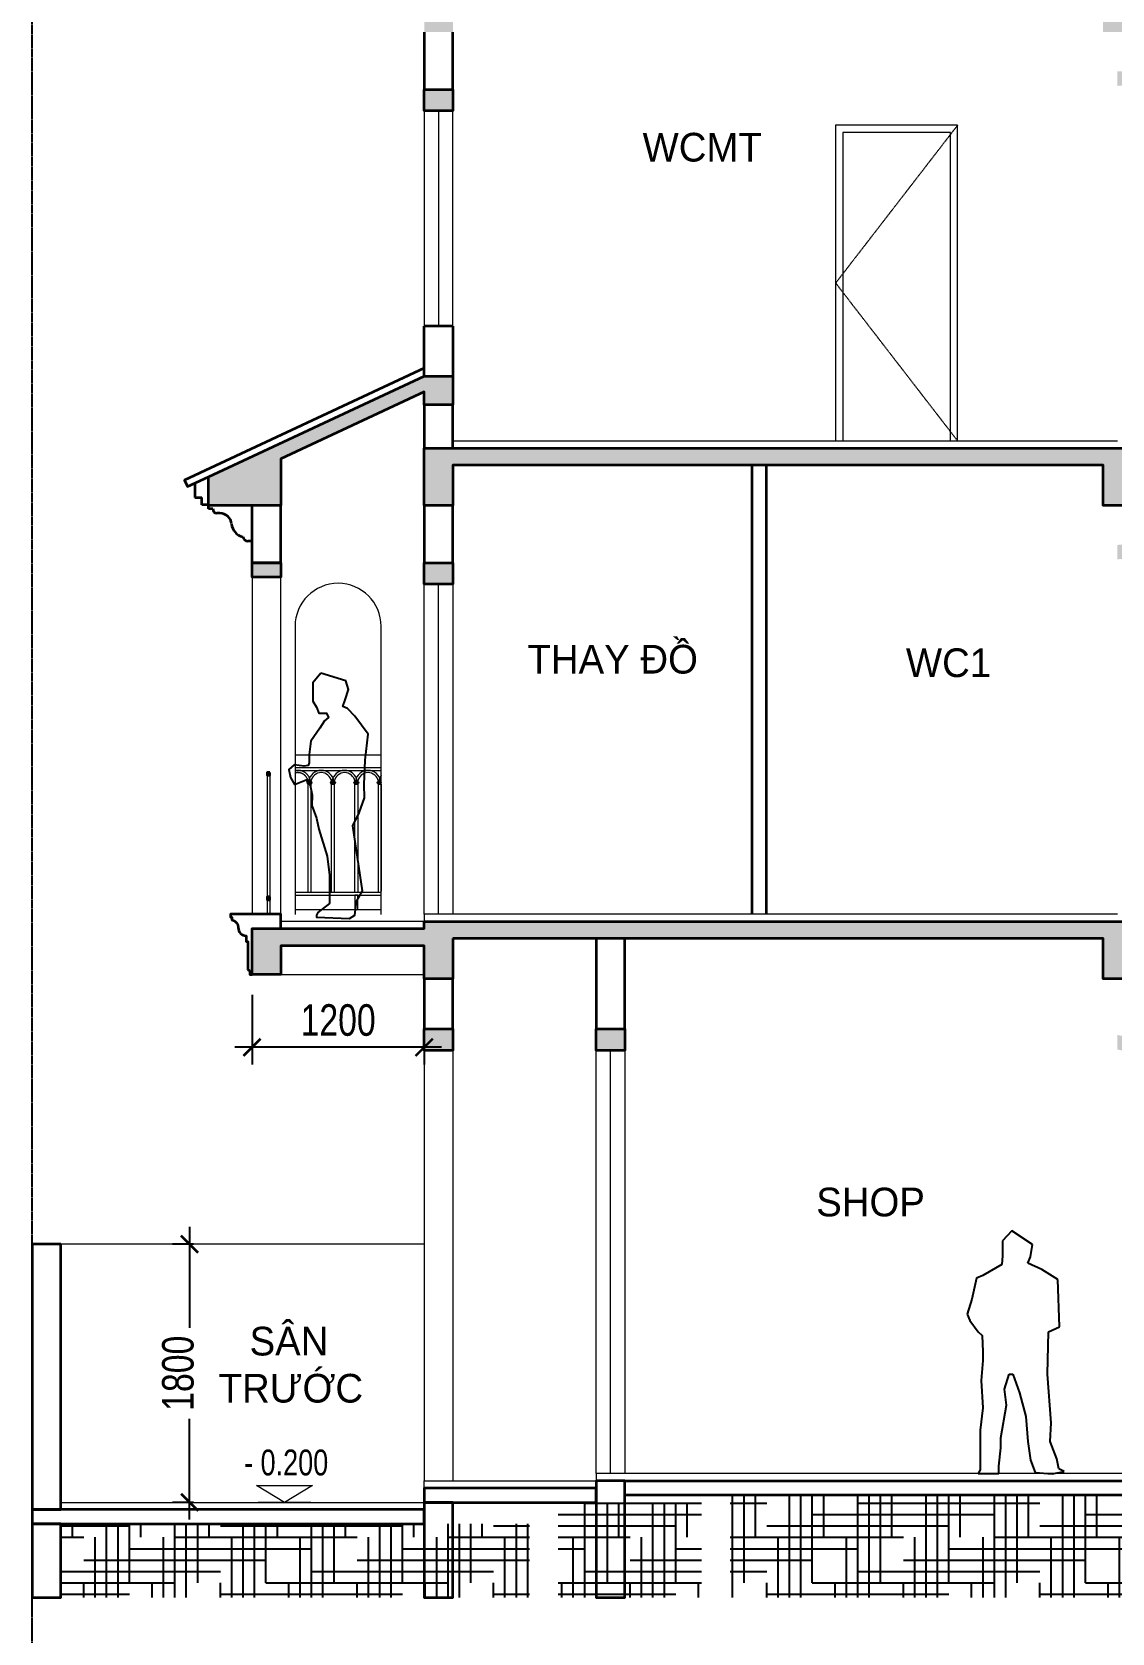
# Model space of a CAD drawing. Header units: millimetres. Extents: x -127141 to 682685, y -1234500 to 49778.
# Drawn here: x 507655 to 515187, y -190676 to -179516 of the extents above; entities that cross this region are included whole.
import ezdxf
from ezdxf.xclip import XClip

# ---------------------------------------------------------------- set-up
doc = ezdxf.new("R2010")
doc.units = ezdxf.units.MM
doc.header["$MEASUREMENT"] = 0
doc.linetypes.add('HIDDEN', pattern=[0.75, 0.5, -0.25])
for name, color, linetype, lineweight in [('-CONCRETE', 1, 'Continuous', 35), ('-DOOR', 137, 'Continuous', 9), ('-HATCH', 8, 'Continuous', 5), ('-KH', 143, 'Continuous', 13), ('-LINE1', 7, 'Continuous', 18), ('-LINE2', 252, 'Continuous', 9), ('-TEXT', 7, 'Continuous', 15), ('-WALL', 4, 'Continuous', 35), ('TEXT25', 2, 'Continuous', 13)]:
    doc.layers.add(name, color=color, linetype=linetype, lineweight=lineweight)
for name, color, linetype in [('-RANH GIOI LO DAT', 12, 'Continuous'), ('1-NETMANH', 8, 'Continuous'), ('12. NET DIM', 252, 'Continuous'), ('13. NET HATCH', 251, 'Continuous')]:
    doc.layers.add(name, color=color, linetype=linetype)
doc.styles.add('1', font='arial.ttf')
doc.styles.add('AVANH', font='', dxfattribs={"width": 0.8})
doc.styles.add('SVN_AVO_thuong', font='')
doc.styles.get('AVANH').set_extended_font_data('.VnAvantH')
doc.styles.get('SVN_AVO_thuong').set_extended_font_data('SVN-Avo')
doc.dimstyles.new('C_100A3', dxfattribs={"dimscale": 100, "dimtxt": 2.2, "dimasz": 1.199999999999999, "dimexe": 1.199999999999999, "dimexo": 0, "dimgap": 0.75, "dimtad": 1, "dimdec": 0, "dimzin": 0, "dimdsep": 46, "dimtxsty": 'AVANH', "dimblk": 'ARCHTICK', "dimcen": 0, "dimdle": 1.199999999999999, "dimclrd": 256, "dimclre": 256, "dimclrt": 7, "dimadec": 0, "dimazin": 0, "dimtfac": 0.0001, "dimtdec": 0, "dimtix": 1, "dimtmove": 2, "dimatfit": 3, "dimfxl": 1.8, "dimtolj": 1, "dimtzin": 0, "dimarcsym": 0})

# ---------------------------------------------------------------- blocks, each defined once
blk = doc.blocks.new('lancan')
for p, q in [((-1.08917139089317, 988.8015484686766), (6547.175558541202, 988.8015484686766)), ((-1.08917139089317, 968.8014960244764), (6547.175558541202, 968.8014133856484)), ((975.2102669820306, 892.9819525243947), (975.2102669902088, 890.9819525243947)), ((975.2102669820306, 892.9819525243947), (979.1969338806813, 892.9819525412021)), ((979.1969338806813, 892.9819525412021), (998.3968601722444, 892.9819526197679)), ((998.3968601722444, 892.9819526197679), (1002.36306314019, 892.9819526354986)), ((1002.363063148368, 890.9819526354986), (1002.36306314019, 892.9819526354986)), ((1138.40964046077, 892.9819531922111), (1138.409640468948, 890.9819531922113)), ((1138.40964046077, 892.9819531922111), (1142.39630735942, 892.9819532090187)), ((1142.39630735942, 892.9819532090187), (1161.596233650984, 892.9819532875844)), ((1161.596233650984, 892.9819532875844), (1165.562436618929, 892.9819533033153)), ((1165.562436627108, 890.981953303315), (1165.562436618929, 892.9819533033153)), ((1301.609013457259, 892.9996959699637), (1301.609013465437, 890.9996959699637)), ((1301.609013457259, 892.9996959699637), (1305.595680355909, 892.9996959867713)), ((1305.595680355909, 892.9996959867713), (1324.795606647472, 892.999696065337)), ((1324.795606647472, 892.999696065337), (1328.761809615418, 892.9996960810677)), ((1328.761809623596, 890.9996960810677), (1328.761809615418, 892.9996960810677)), ((1464.808386935998, 892.9996966377803), (1464.808386944176, 890.9996966377803)), ((1464.808386935998, 892.9996966377803), (1468.795053834648, 892.9996966545878)), ((1468.795053834648, 892.9996966545878), (1487.994980126212, 892.9996967331534)), ((1487.994980126212, 892.9996967331534), (1491.961183094157, 892.9996967488842)), ((977.610257784836, 888.9819525342173), (969.3536304333536, 883.9536556775129)), ((969.3536304333536, 883.9536556775129), (969.353630441532, 881.9536556775129)), ((979.1969339176429, 883.9536557186656), (969.3536304333536, 883.9536556775129)), ((969.353630441532, 881.9536556775129), (977.6102578341668, 876.9253588883874)), ((979.1969339258212, 881.9536557186658), (969.353630441532, 881.9536556775129)), ((975.2102669902088, 890.9819525243947), (977.6102577766576, 890.9819525342173)), ((975.210267055896, 874.925358878565), (975.2102670641034, 872.925358878565)), ((975.210267055896, 874.925358878565), (977.6102578423743, 874.9253588883876)), ((975.2102670641034, 872.925358878565), (979.1764700319617, 872.9253588942956)), ((977.6102577766576, 890.9819525342173), (977.610257784836, 888.9819525342173)), ((977.6102577766576, 890.9819525342173), (979.1969338888885, 890.9819525412022)), ((977.610257784836, 888.9819525342173), (999.9630723634327, 888.9819526297507)), ((977.6102578341668, 876.9253588883874), (977.6102578423743, 874.9253588883876)), ((977.6102578341668, 876.9253588883874), (999.9630724124727, 876.9253589756115)), ((977.6102578423743, 874.9253588883876), (979.1764700237836, 874.9253588942956)), ((998.3968602461972, 874.9253589737345), (979.1764700237836, 874.9253588942956)), ((979.1969370438893, 119.9820613189949), (979.1764700319908, 872.9253588943103)), ((979.1764700319617, 872.9253588942956), (998.3968602543753, 872.9253589739383)), ((998.3968601804808, 890.9819526195643), (979.1969338888885, 890.9819525412022)), ((979.1969339258212, 881.9536557186658), (979.1969339176429, 883.9536557186656)), ((979.1969339176429, 883.9536557186656), (998.3968602092064, 883.9536557972315)), ((979.1969339258212, 881.9536557186658), (998.3968602174136, 881.9536557972315)), ((998.3968601804808, 890.9819526195643), (999.9630723619192, 890.9819526256907)), ((998.3968602092064, 883.9536557972315), (998.3968602174136, 881.9536557972315)), ((998.3968602092064, 883.9536557972315), (1008.219699762732, 883.9536558365508)), ((998.3968602174136, 881.9536557972315), (1008.21969977091, 881.9536558365508)), ((998.3968602461972, 874.9253589737345), (999.9630724276067, 874.9253589798462)), ((998.3968602544045, 872.9253589739528), (998.3968633354816, 119.9820613975607)), ((998.3968602543753, 872.9253589739383), (1002.363063222263, 872.9253589896689)), ((999.9630723700974, 888.9819526256905), (999.9630723619192, 890.9819526256907)), ((999.9630723619192, 890.9819526256907), (1002.363063148368, 890.9819526354986)), ((1008.219699762732, 883.9536558365508), (999.9630723700974, 888.9819526256905)), ((999.9630724194284, 876.9253589798462), (1008.21969977091, 881.9536558365508)), ((999.9630724276067, 874.9253589798462), (999.9630724194284, 876.9253589798462)), ((999.9630724276067, 874.9253589798462), (1002.363063214085, 874.9253589896689)), ((1002.363063222263, 872.9253589896689), (1002.363063214085, 874.9253589896689)), ((1008.21969977091, 881.9536558365508), (1008.219699762732, 883.9536558365508)), ((1140.809631263575, 888.9819532020337), (1132.553003912093, 883.9536563453293)), ((1132.553003912093, 883.9536563453293), (1132.553003920271, 881.9536563453295)), ((1142.396307396382, 883.9536563864823), (1132.553003912093, 883.9536563453293)), ((1132.553003920271, 881.9536563453295), (1140.809631312906, 876.9253595562041)), ((1142.39630740456, 881.9536563864823), (1132.553003920271, 881.9536563453295)), ((1138.409640468948, 890.9819531922113), (1140.809631255397, 890.9819532020337)), ((1138.409640534635, 874.9253595463814), (1138.409640542842, 872.9253595463815)), ((1138.409640534635, 874.9253595463814), (1140.809631321113, 874.9253595562041)), ((1138.409640542842, 872.9253595463815), (1142.375843510701, 872.9253595621122)), ((1140.809631255397, 890.9819532020337), (1140.809631263575, 888.9819532020337)), ((1140.809631255397, 890.9819532020337), (1142.396307367627, 890.9819532090187)), ((1140.809631263575, 888.9819532020337), (1163.162445842172, 888.9819532975671)), ((1140.809631312906, 876.9253595562041), (1140.809631321113, 874.9253595562041)), ((1140.809631312906, 876.9253595562041), (1163.162445891212, 876.9253596434282)), ((1140.809631321113, 874.9253595562041), (1142.375843502523, 874.9253595621121)), ((1161.596233724936, 874.925359641551), (1142.375843502523, 874.9253595621121)), ((1142.396310522628, 119.9820619868114), (1142.37584351073, 872.9253595621268)), ((1142.375843510701, 872.9253595621122), (1161.596233733114, 872.9253596417548)), ((1161.59623365922, 890.9819532873806), (1142.396307367627, 890.9819532090187)), ((1142.39630740456, 881.9536563864823), (1142.396307396382, 883.9536563864823)), ((1142.396307396382, 883.9536563864823), (1161.596233687945, 883.9536564650479)), ((1142.39630740456, 881.9536563864823), (1161.596233696153, 881.9536564650481)), ((1161.59623365922, 890.9819532873806), (1163.162445840658, 890.9819532935069)), ((1161.596233687945, 883.9536564650479), (1161.596233696153, 881.9536564650481)), ((1161.596233687945, 883.9536564650479), (1171.419073241471, 883.9536565043672)), ((1161.596233696153, 881.9536564650481), (1171.41907324965, 881.9536565043672)), ((1161.596233724936, 874.925359641551), (1163.162445906346, 874.9253596476628)), ((1161.596233733144, 872.9253596417692), (1161.596236814221, 119.9820620653772)), ((1161.596233733114, 872.9253596417548), (1165.562436701002, 872.9253596574852)), ((1163.162445848836, 888.9819532935071), (1163.162445840658, 890.9819532935069)), ((1163.162445840658, 890.9819532935069), (1165.562436627108, 890.981953303315)), ((1171.419073241471, 883.9536565043672), (1163.162445848836, 888.9819532935071)), ((1163.162445898167, 876.9253596476628), (1171.41907324965, 881.9536565043672)), ((1163.162445906346, 874.9253596476628), (1163.162445898167, 876.9253596476628)), ((1163.162445906346, 874.9253596476628), (1165.562436692824, 874.9253596574854)), ((1165.562436701002, 872.9253596574852), (1165.562436692824, 874.9253596574854)), ((1171.41907324965, 881.9536565043672), (1171.419073241471, 883.9536565043672)), ((1304.009004260064, 888.9996959797863), (1295.752376908582, 883.9713991230818)), ((1295.752376908582, 883.9713991230818), (1295.75237691676, 881.9713991230819)), ((1305.595680392871, 883.9713991642348), (1295.752376908582, 883.9713991230818)), ((1295.75237691676, 881.9713991230819), (1304.009004309395, 876.9431023339564)), ((1305.595680401049, 881.9713991642348), (1295.75237691676, 881.9713991230819)), ((1301.609013465437, 890.9996959699637), (1304.009004251886, 890.9996959797862)), ((1301.609013531124, 874.9431023241341), (1301.609013539331, 872.9431023241341)), ((1301.609013531124, 874.9431023241341), (1304.009004317602, 874.9431023339566)), ((1301.609013539331, 872.9431023241341), (1305.57521650719, 872.9431023398647)), ((1304.009004251886, 890.9996959797862), (1304.009004260064, 888.9996959797863)), ((1304.009004251886, 890.9996959797862), (1305.595680364116, 890.9996959867713)), ((1304.009004260064, 888.9996959797863), (1326.361818838661, 888.9996960753197)), ((1304.009004309395, 876.9431023339564), (1304.009004317602, 874.9431023339566)), ((1304.009004309395, 876.9431023339564), (1326.361818887701, 876.9431024211807)), ((1304.009004317602, 874.9431023339566), (1305.575216499011, 874.9431023398648)), ((1324.795606721425, 874.9431024193036), (1305.575216499011, 874.9431023398648)), ((1305.595683519117, 119.9998047645495), (1305.57521650719, 872.9431023398647)), ((1305.57521650719, 872.9431023398647), (1324.795606729603, 872.9431024195075)), ((1324.795606655709, 890.9996960651333), (1305.595680364116, 890.9996959867713)), ((1305.595680401049, 881.9713991642348), (1305.595680392871, 883.9713991642348)), ((1305.595680392871, 883.9713991642348), (1324.795606684434, 883.9713992428005)), ((1305.595680401049, 881.9713991642348), (1324.795606692642, 881.9713992428004)), ((1324.795606655709, 890.9996960651333), (1326.361818837147, 890.9996960712598)), ((1324.795606684434, 883.9713992428005), (1324.795606692642, 881.9713992428004)), ((1324.795606684434, 883.9713992428005), (1334.61844623796, 883.9713992821199)), ((1324.795606692642, 881.9713992428004), (1334.618446246139, 881.9713992821197)), ((1324.795606721425, 874.9431024193036), (1326.361818902834, 874.9431024254152)), ((1324.795606729603, 872.9431024195075), (1324.795609810681, 119.9998048431152)), ((1324.795606729603, 872.9431024195075), (1328.761809697491, 872.9431024352378)), ((1326.361818845325, 888.9996960712598), (1326.361818837147, 890.9996960712598)), ((1326.361818837147, 890.9996960712598), (1328.761809623596, 890.9996960810677)), ((1334.61844623796, 883.9713992821199), (1326.361818845325, 888.9996960712598)), ((1326.361818894656, 876.9431024254155), (1334.618446246139, 881.9713992821197)), ((1326.361818902834, 874.9431024254152), (1326.361818894656, 876.9431024254155)), ((1326.361818902834, 874.9431024254152), (1328.761809689313, 874.9431024352378)), ((1328.761809697491, 872.9431024352378), (1328.761809689313, 874.9431024352378)), ((1334.618446246139, 881.9713992821197), (1334.61844623796, 883.9713992821199)), ((1467.208377738803, 888.9996966476027), (1458.951750387321, 883.9713997908984)), ((1458.951750387321, 883.9713997908984), (1458.951750395499, 881.9713997908984)), ((1468.79505387161, 883.9713998320512), (1458.951750387321, 883.9713997908984)), ((1458.951750395499, 881.9713997908984), (1467.208377788134, 876.9431030017731)), ((1468.795053879788, 881.9713998320512), (1458.951750395499, 881.9713997908984)), ((1464.808386944176, 890.9996966377803), (1467.208377730625, 890.9996966476027)), ((1464.808387009863, 874.9431029919507), (1464.808387018071, 872.9431029919507)), ((1464.808387009863, 874.9431029919507), (1467.208377796342, 874.9431030017731)), ((1464.808387018071, 872.9431029919507), (1468.774589985929, 872.9431030076813)), ((1467.208377730625, 890.9996966476027), (1467.208377738803, 888.9996966476027)), ((1467.208377730625, 890.9996966476027), (1468.795053842856, 890.9996966545878)), ((1467.208377738803, 888.9996966476027), (1489.5611923174, 888.9996967431362)), ((1467.208377788134, 876.9431030017731), (1467.208377796342, 874.9431030017731)), ((1467.208377788134, 876.9431030017731), (1489.56119236644, 876.9431030889973)), ((1467.208377796342, 874.9431030017731), (1468.774589977751, 874.9431030076811)), ((1487.994980200165, 874.9431030871201), (1468.774589977751, 874.9431030076811)), ((1468.795056997856, 119.9998054323805), (1468.774589985958, 872.9431030076958)), ((1468.774589985929, 872.9431030076813), (1487.994980208343, 872.9431030873237)), ((1487.994980134448, 890.9996967329497), (1468.795053842856, 890.9996966545878)), ((1468.795053879788, 881.9713998320512), (1468.79505387161, 883.9713998320512)), ((1468.79505387161, 883.9713998320512), (1487.994980163174, 883.9713999106169)), ((1468.795053879788, 881.9713998320512), (1487.994980171381, 881.971399910617)), ((1487.994980134448, 890.9996967329497), (1489.561192315887, 890.9996967390763)), ((1487.994980163174, 883.9713999106169), (1487.994980171381, 881.971399910617)), ((1487.994980163174, 883.9713999106169), (1497.8178197167, 883.9713999499362)), ((1487.994980171381, 881.971399910617), (1497.817819724878, 881.9713999499362)), ((1487.994980200165, 874.9431030871201), (1489.561192381574, 874.9431030932318)), ((1487.994980208372, 872.9431030873383), (1487.994983289449, 119.9998055109463)), ((1487.994980208343, 872.9431030873237), (1491.96118317623, 872.9431031030545)), ((-1.08917139089317, 119.9643152806966), (6547.175558541202, 119.9643152806966)), ((-1.08917139089317, 99.96434793584923), (6547.175558541202, 99.96399682902849))]:
    blk.add_line(p, q)
blk.add_lwpolyline([(1324.795609810681, 99.99974863648823), (1305.594986865326, 99.99974863648823), (1305.594986865326, -0.0002498698886484), (1324.795609810681, -0.0002498698886484)], close=True)
for centre, radius, start, end in [((907.1972103412552, 879.7497067025397), 89.2055497875194, 8.530411156851807, 171.469589311981), ((907.1972103412552, 879.7497067025397), 73.2055497875194, 10.41372094686248, 169.5862795216846), ((1070.396583819994, 879.7497073703563), 89.2055497875194, 8.530411156851807, 171.469589311981), ((1070.396583819994, 879.7497073703563), 73.2055497875194, 10.41372094686248, 169.5862795216846), ((1233.595957298734, 879.7497080381871), 89.2055497875194, 8.530411156851807, 171.469589311981), ((1233.595957298734, 879.7497080381871), 73.2055497875194, 10.41372094686248, 169.5862795216846), ((1396.795330295223, 879.7674508159253), 89.2055497875194, 8.530411156851807, 171.469589311981), ((1396.795330295223, 879.7674508159253), 73.2055497875194, 10.41372094686248, 169.5862795216846), ((1559.994703773933, 879.7674514837418), 89.2055497875194, 8.530411156851807, 171.469589311981), ((1559.994703773933, 879.7674514837418), 73.2055497875194, 10.41372094686248, 169.5862795216846)]:
    blk.add_arc(centre, radius, start, end)
blk = doc.blocks.new('nguoi33')
blk.add_lwpolyline([(43.43960113020147, 1704.017025006116), (100.361452496887, 1636.554090053007), (100.361452496887, 1584.623486811859), (100.361452496887, 1509.088063915649), (75.5763918590528, 1466.599388536528), (57.87277711778007, 1424.11071315741), (4.761932893874472, 1424.11071315741), (-9.400958899161196, 1395.784929571328), (18.92482468691014, 1372.180109916266), (50.79133122124767, 1320.249506675118), (114.5243442899227, 1230.551191985865), (125.1465131347213, 1136.131913365603), (125.1465131347213, 1079.480346193442), (132.2279590312246, 1060.59649046939), (160.553742617325, 1055.875526538377), (231.3682015825034, 1065.317454400403), (266.7754310651071, 1032.270706883311), (256.1532622203376, 975.6191397111504), (227.8274786342372, 928.4095004010196), (146.3908508242601, 961.4562479181112), (118.0650672381889, 923.6885364700064), (103.9021754451532, 852.8740775048062), (107.4428983933903, 782.0596185396097), (75.5763918590528, 692.3613038503572), (57.87277711778007, 616.8258809541439), (1.221209945608279, 427.9873237136162), (-16.48240479569358, 295.8003336452457), (-16.48240479569358, 135.2875599907929), (-16.48240479569358, 97.51984854268812), (64.95422301428334, 36.14731743951415), (75.5763918590528, 17.26346171546174), (75.5763918590528, 3.100569922422437), (-154.5705997778423, -6.341357939603768), (-193.5185522086831, 17.26346171546174), (-204.1407210534526, 111.6827403357274), (-246.6293964325887, 187.2181632319407), (-179.3556604156474, 640.4307006092096), (-221.8443357947835, 730.129015298462), (-260.7922882256243, 833.9902217807539), (-257.2515652773873, 928.4095004010196), (-264.3330111738905, 1098.364201917495), (-285.5773488634586, 1277.760831296), (-193.5185522086831, 1405.226857433357), (-140.4077079847775, 1457.157460674501), (-108.54120145044, 1471.320352467544), (-126.2448161917709, 1518.529991777676), (-147.4891538813099, 1589.344450742876), (-129.785539140008, 1650.716981846046)], close=True)
blk = doc.blocks.new('RJ')
at = {"linetype": 'Continuous'}
for p, q in [((124.2243750000489, 1377.365000000001), (268.0631250000442, 1473.257500000001)), ((268.0631250000442, 1473.257500000001), (333.4443750000791, 1403.517500000002)), ((137.3006250000908, 1290.190000000001), (124.2243750000489, 1377.365000000001)), ((333.4443750000791, 1403.517500000002), (333.4443750000791, 1298.907500000002)), ((58.84312500007218, 1203.015000000001), (156.9150000000372, 1246.602500000002)), ((156.9150000000372, 1246.602500000002), (137.3006250000908, 1290.190000000001)), ((333.4443750000791, 1298.907500000002), (339.9825000000419, 1237.885000000001)), ((339.9825000000419, 1237.885000000001), (470.7450000000535, 1159.427500000001)), ((-65.3812499999185, 802.010000000001), (-52.3049999999348, 1133.275000000001)), ((-52.3049999999348, 1133.275000000001), (58.84312500007218, 1203.015000000001)), ((470.7450000000535, 1159.427500000001), (516.5118750000837, 1141.992500000002)), ((516.5118750000837, 1141.992500000002), (549.2025000000139, 993.7950000000017)), ((549.2025000000139, 993.7950000000017), (581.8931250000605, 889.1850000000014)), ((13.07625000004191, 767.1400000000012), (-65.3812499999185, 802.010000000001)), ((562.2787500000559, 845.5975000000008), (503.4356250001001, 767.1400000000012)), ((581.8931250000605, 889.1850000000014), (562.2787500000559, 845.5975000000008)), ((19.61437500006286, 470.7450000000017), (13.07625000004191, 767.1400000000012)), ((477.2831250000744, 740.9875000000011), (470.7450000000535, 627.6600000000008)), ((503.4356250001001, 767.1400000000012), (477.2831250000744, 740.9875000000011)), ((470.7450000000535, 627.6600000000008), (470.7450000000535, 566.6375000000016)), ((470.7450000000535, 566.6375000000016), (483.8212500000953, 427.157500000002)), ((-6.538124999962747, 130.7625000000016), (19.61437500006286, 470.7450000000017)), ((261.5250000000815, 470.7450000000017), (215.7581250000512, 339.9825000000019)), ((287.6775000000489, 470.7450000000017), (261.5250000000815, 470.7450000000017)), ((320.3681250000955, 366.1350000000011), (287.6775000000489, 470.7450000000017)), ((215.7581250000512, 339.9825000000019), (169.9912500000209, 174.3500000000012)), ((307.2918750000535, 252.8075000000008), (320.3681250000955, 366.1350000000011)), ((483.8212500000953, 427.157500000002), (470.7450000000535, 235.3725000000013)), ((346.5206250000047, 26.15250000000197), (307.2918750000535, 252.8075000000008)), ((470.7450000000535, 235.3725000000013), (490.3593750000582, 78.45750000000135)), ((5.82077e-11, 1.819e-12), (-6.538124999962747, 130.7625000000016)), ((169.9912500000209, 174.3500000000012), (156.9150000000372, 1.819e-12)), ((-45.76687499991385, -122.0449999999982), (5.82077e-11, 1.819e-12)), ((156.9150000000372, 1.819e-12), (137.3006250000908, -130.7624999999989)), ((346.5206250000047, -43.58749999999872), (346.5206250000047, 26.15250000000197)), ((490.3593750000582, 78.45750000000135), (490.3593750000582, -95.892499999999)), ((359.5968750000466, -172.9216772220197), (346.5206250000047, -43.58749999999872)), ((490.3593750000582, -95.892499999999), (490.3593750000582, -199.0741772220199)), ((-98.07187499996508, -209.2199999999984), (-58.84312499989755, -191.784999999998)), ((-13.0762499999837, -226.6549999999988), (-98.07187499996508, -209.2199999999984)), ((-58.84312499989755, -191.784999999998), (-52.3049999999348, -156.914999999999)), ((-52.3049999999348, -156.914999999999), (-45.76687499991385, -122.0449999999982)), ((104.6100000000442, -217.9374999999982), (-13.0762499999837, -226.6549999999988)), ((137.3006250000908, -130.7624999999989), (104.6100000000442, -217.9374999999982)), ((359.5968750000466, -225.22667722202), (359.5968750000466, -172.9216772220197)), ((490.3593750000582, -199.0741772220199), (503.4356250001001, -225.22667722202)), ((503.4356250001001, -225.22667722202), (359.5968750000466, -225.22667722202))]:
    blk.add_line(p, q, dxfattribs=at)
blk = doc.blocks.new('A$Cd249ac7f')
at = {"layer": '-KH'}
blk.add_line((11.16443371487548, -5.82077e-11), (379.2620960518252, -5.82077e-11), dxfattribs=at)
blk.add_lwpolyline([(390.4265297668753, 117.8181818182347), (0, 117.8181818181183), (195.2132648834958, -5.82077e-11)], close=True, dxfattribs=at)
blk.add_solid([(195.2132648834958, -5.82077e-11), (195.2132648834958, 117.8181818181183), (390.4265297668753, 117.8181818182347), (195.2132648834958, -5.82077e-11)], dxfattribs=at)
blk = doc.blocks.new('_ArchTick')
at = {"color": 0, "linetype": 'ByBlock', "const_width": 0.15}
blk.add_lwpolyline([(-0.5, -0.5), (0.5, 0.5)], dxfattribs=at)
blk = doc.blocks.new('*D1552')
at = {"layer": '12. NET DIM', "lineweight": -2, "transparency": 16777216}
for p, q in [((509190.0352689921, -186228.3263195901), (509190.0352689921, -186713.6813438088)), ((510390.0341103888, -186228.3263195901), (510390.0341103888, -186713.6813438088)), ((510510.0341103888, -186593.6813438088), (509070.0352689921, -186593.6813438088))]:
    blk.add_line(p, q, dxfattribs=at)
at = {"layer": 'Defpoints', "color": 0, "transparency": 16777216}
for p in [(509190.0352689921, -186228.3263195901), (510390.0341103888, -186228.3263195901), (509190.0352689921, -186593.6813438088)]:
    blk.add_point(p, dxfattribs=at)
at = {"layer": '12. NET DIM', "lineweight": -2, "transparency": 16777216, "xscale": 119.9999999999999, "yscale": 119.9999999999999, "zscale": 119.9999999999999, "rotation": 180}
blk.add_blockref('_ArchTick', (509190.0352689921, -186593.6813438088), dxfattribs=at)
at = {"layer": '12. NET DIM', "lineweight": -2, "transparency": 16777216, "xscale": 119.9999999999999, "yscale": 119.9999999999999, "zscale": 119.9999999999999}
blk.add_blockref('_ArchTick', (510390.0341103888, -186593.6813438088), dxfattribs=at)
at = {"layer": '12. NET DIM', "color": 7, "transparency": 16777216, "insert": (509790.0346896905, -186404.9007754016), "char_height": 220, "attachment_point": 5, "style": 'AVANH'}
blk.add_mtext('\\A1;1200', dxfattribs=at)
blk = doc.blocks.new('*D1565')
at = {"layer": '12. NET DIM', "lineweight": -2, "transparency": 16777216}
for p, q in [((508753.9143375389, -187845.795102409), (508753.9143375389, -188548.6642365797)), ((508780.4240502155, -187965.795102409), (508633.9143375389, -187965.795102409)), ((508753.9143375389, -189885.7951024091), (508753.9143375389, -189182.9259682387)), ((508780.4240502155, -189765.7951024091), (508633.9143375389, -189765.7951024091))]:
    blk.add_line(p, q, dxfattribs=at)
at = {"layer": 'Defpoints', "color": 0, "transparency": 16777216}
for p in [(508780.4240502155, -187965.795102409), (508753.9143375389, -189765.7951024091), (508780.4240502155, -189765.7951024091)]:
    blk.add_point(p, dxfattribs=at)
at = {"layer": '12. NET DIM', "lineweight": -2, "transparency": 16777216, "xscale": 119.9999999999999, "yscale": 119.9999999999999, "zscale": 119.9999999999999}
for p, rotation in [((508753.9143375389, -187965.795102409), 90), ((508753.9143375389, -189765.7951024091), 270)]:
    blk.add_blockref('_ArchTick', p, dxfattribs=dict(at, rotation=rotation))
at = {"layer": '12. NET DIM', "color": 7, "transparency": 16777216, "insert": (508673.6182370751, -188865.7951024093), "char_height": 220, "attachment_point": 5, "rotation": 90, "style": 'AVANH'}
blk.add_mtext('\\A1;1800', dxfattribs=at)

msp = doc.modelspace()

# ---------------------------------------------------------------- hatches: boundary and pattern name
at = {"layer": '13. NET HATCH'}
h = msp.add_hatch(dxfattribs=at)
h.set_pattern_fill('CHAU-01', color=256, scale=10, pattern_type=2)
h.set_pattern_definition([(49.99999999999999, (155045.32992397, 446280.920161084), (71.72601826007534, -6.27521349825951), [7.5, -82.5]), (355, (155045.32992397, 446280.920161084), (-13.8751333613, 75.21921337000119), [6, -66]), (100.4514, (155051.30709197, 446280.397227084), (57.85093817140215, 68.94395420609536), [6.374019, -70.1142112]), (46.18420000000002, (155045.32992397, 446300.920161084), (106.7241048625644, -16.5519014329018), [11.24999999999998, -123.7499999999997]), (96.6356, (155054.22359847, 446299.540830384), (93.46627055487032, 97.41178709004416), [9.561028799999997, -105.1713]), (351.1842000000001, (155045.32992397, 446300.920161084), (93.46619451336271, 97.41186009253248), [9, -99]), (21, (155055.32992397, 446295.920161084), (59.69070521184616, -40.26188906653388), [7.5, -82.5]), (326, (155055.32992397, 446295.920161084), (24.33153319215817, 72.5150045046853), [6, -66]), (71.45140000000002, (155060.30414727, 446292.565000484), (84.02226285814899, 32.25304967099524), [6.374018999999998, -70.11421119999997]), (37.50000000000001, (155045.32992397, 446280.920161084), (1.215985531729066, 33.28938538313115), [0, -65.19999999999999, 0, -67, 0, -66.25]), (7.499999999999999, (155045.32992397, 446280.920161084), (26.30695374421486, 39.44117118823603), [0, -38.2, 0, -63.7, 0, -25.25]), (327.5, (155023.02992397, 446280.920161084), (53.3822436172409, -2.255487173437975), [0, -25, 0, -78, 0, -103.5]), (317.5, (155013.02992397, 446280.920161084), (58.31861693423861, 10.01049823323177), [0, -32.5, 0, -51.79999999999999, 0, -73.5]), (45, (155045.32992397, 446280.920161084), (-30.05203820042827, 30.05203820042827), []), (45, (155045.32992397, 446293.170161084), (-30.05203820042827, 30.05203820042827), [])])
h.paths.add_polyline_path([(524075.0341103892, -179115.8014388417), (523875.0364275958, -179115.8014388417), (523875.0364275958, -179165.8014388417), (522025.0352689924, -179165.8014388417), (522025.0352689924, -179115.8014388419), (521825.0352689925, -179115.8014388419), (521825.0352689925, -179515.8074222661), (522025.0352689924, -179515.8074222661), (522025.0352689926, -179285.8014388417), (523875.0364275958, -179285.8014388417), (523875.0364275958, -179515.8014388417), (524075.0341103892, -179515.8014388417)])
h.paths.add_polyline_path([(523225.0352689926, -185885.7954554176), (522025.0352689926, -185885.7954554176), (522025.0352689926, -186115.7954554175), (521825.0352689925, -186115.7954554175), (521825.0352689925, -185715.7954554176), (522025.0352689926, -185715.7954554176), (522025.0352689926, -185765.7954554176), (523425.0352689926, -185765.7954554176), (523875.0364275958, -185765.7954554176), (523875.0364275959, -185715.7954554174), (524075.0345807187, -185715.7914540793), (524075.0345807187, -186115.7914540796), (523875.0364275958, -186115.7954554175), (523875.0364275957, -185885.7954554176)])
h.paths.add_polyline_path([(521825.0352689925, -182415.8014388417), (522025.0352689926, -182415.8014388417), (522025.0352689926, -182465.801438842), (523875.0364275958, -182465.8014388417), (523875.0364275958, -182415.8014388417), (524075.0341103892, -182415.8014388417), (524075.0341103892, -182815.8014388417), (523875.0364275958, -182815.8014388417), (523875.0364275958, -182585.8014388417), (522025.0352689926, -182585.8014388417), (522025.0352689926, -182815.801438842), (521825.0352689925, -182815.801438842)])
h.paths.add_polyline_path([(523875.0352689926, -180015.8014388417), (524075.0352689926, -180015.8014388417), (524075.0352689926, -180165.8014388417), (523875.0352689926, -180165.8014388417)])
h.paths.add_polyline_path([(523875.0352689926, -183315.7954554175), (524075.0352689926, -183315.7954554175), (524075.0352689926, -183465.7954554175), (523875.0352689926, -183465.7954554175)])
h.paths.add_polyline_path([(515325.0341103892, -176727.2139982468), (515325.0341103892, -176877.2139982468), (515125.0364275958, -176877.2139982468), (515125.0364275958, -176727.2139982468)])
h.paths.add_polyline_path([(519825.0352689924, -174495.8014388417), (522025.0352689924, -174495.8014388417), (522025.0352689924, -174795.8014388417), (521825.0352689923, -174795.8014388417), (521825.0352689923, -174615.8014388419), (520025.0352689925, -174615.8014388419), (520025.0352689925, -174795.8014388417), (519825.0352689924, -174795.8014388417)])
h.paths.add_polyline_path([(515125.0364275958, -175515.8014388419), (520025.0352689925, -175515.8014388419), (520025.0352689925, -175915.801438842), (519825.0352689924, -175915.801438842), (519825.0352689924, -175635.8014388417), (515325.0364275958, -175635.8014388417), (515325.0364275958, -175915.801438842), (515125.0364275958, -175915.801438842)])
h.paths.add_polyline_path([(521825.0352689923, -175515.8014388419), (524075.0341103891, -175515.8014388417), (524075.0341103891, -175915.8014388417), (523875.0364275957, -175915.8014388417), (523875.0364275957, -175635.8014388417), (522025.0352689924, -175635.8014388417), (522025.0352689924, -175915.801438842), (521825.0352689923, -175915.801438842)])
h.paths.add_polyline_path([(510390.0352689921, -179115.8014388417), (510590.0329517855, -179115.8014388417), (510590.0329517855, -179165.8014388417), (515125.0364275958, -179165.8014388417), (515125.0364275958, -179115.8014388419), (515325.0341103892, -179115.8014388419), (515325.0341103892, -179515.8014388417), (515125.0364275958, -179515.8014388417), (515125.0364275957, -179285.8014388417), (510590.0329517855, -179285.8014388417), (510590.0329517855, -179515.8014388417), (510390.0352689921, -179515.8014388417)])
h.paths.add_polyline_path([(523875.0352689923, -176615.8014388417), (524075.0352689924, -176615.8014388417), (524075.0352689924, -176765.8014388417), (523875.0352689923, -176765.8014388417)])
h.paths.add_polyline_path([(519825.0352689924, -177540.8044305539), (520025.0352689925, -177540.8044305539), (520025.0352689925, -177740.8044305539), (519825.0352689924, -177740.8044305539)])
h.paths.add_polyline_path([(521825.0352689923, -177540.8044305539), (522025.0352689924, -177540.8044305539), (522025.0352689924, -177740.8044305539), (521825.0352689923, -177740.8044305539)])
h.paths.add_polyline_path([(519825.0352689926, -179115.8014388419), (520025.0352689926, -179115.8014388419), (520025.0352689926, -179515.8074222661), (519825.0352689926, -179515.8074222661)])
h.paths.add_polyline_path([(521825.0352689925, -180840.8044305539), (522025.0352689924, -180840.8044305539), (522025.0352689924, -181040.8044305539), (521825.0352689925, -181040.8044305539)])
h.paths.add_polyline_path([(519825.0352689926, -180840.8044305539), (520025.0352689926, -180840.8044305539), (520025.0352689926, -181040.8044305539), (519825.0352689926, -181040.8044305539)])
h.paths.add_polyline_path([(510390.0352689921, -179915.8014388417), (510590.0329517855, -179915.8014388417), (510590.0329517855, -180065.8014388417), (510390.0352689921, -180065.8014388417)])
edge = h.paths.add_edge_path()
edge.add_line((518770.1735868437, -181834.7159191122), (516366.4392356108, -180164.7561345847))
edge.add_arc((515341.7481296381, -181922.1202806603), 2034.286264165292, 59.75421816105209, 93.28902992566904)
edge.add_line((515225.0352689934, -179891.1848526538), (515225.035268993, -179791.0276112616))
edge.add_arc((515341.7481296381, -181922.1202806596), 2134.286264164811, 59.64645075509321, 93.13476773686892, ccw=False)
edge.add_line((516420.2762746012, -180080.394215816), (518825.0352689927, -181751.0658564052))
edge.add_arc((520027.183318078, -179804.2691623094), 2288.050982837072, 238.3046466095832, 267.4412292209479)
edge.add_line((519925.0352689926, -182090.0388523985), (519925.0352689924, -182190.134471311))
edge.add_arc((520027.183318078, -179804.2691623095), 2388.05098283692, 238.2391632880568, 267.548445008484, ccw=False)
h.paths.add_polyline_path([(519825.0352689926, -182415.8014388417), (520025.0352689926, -182415.8014388417), (520025.0352689926, -182815.801438842), (519825.0352689926, -182815.801438842)])
h.paths.add_polyline_path([(521825.0352689925, -184190.7984471297), (522025.0352689926, -184190.7984471297), (522025.0352689926, -184390.7984471295), (521825.0352689925, -184390.7984471295)])
h.paths.add_polyline_path([(519825.0352689926, -184190.7984471297), (520025.0352689926, -184190.7984471297), (520025.0352689926, -184390.7984471295), (519825.0352689926, -184390.7984471295)])
h.paths.add_polyline_path([(509189.6508745029, -183215.4197044895), (509389.6508745029, -183215.4197044895), (509389.6508745029, -183315.4197044896), (509189.6508745029, -183315.4197044896)])
h.paths.add_polyline_path([(510390.0352689921, -183215.7954554175), (510590.0329517855, -183215.7954554175), (510590.0329517855, -183365.7954554175), (510390.0352689921, -183365.7954554175)])
h.paths.add_polyline_path([(510390.0341103888, -186465.7954554175), (510590.0329517855, -186465.7954554175), (510590.0329517855, -186615.7954554175), (510390.0341103888, -186615.7954554175)])
h.paths.add_polyline_path([(511590.0341103889, -186465.7954554175), (511790.0317931823, -186465.7954554175), (511790.0317931823, -186615.7954554175), (511590.0341103889, -186615.7954554175)])
h.paths.add_polyline_path([(519825.0352689926, -187765.7984471298), (520025.0352689926, -187765.7984471298), (520025.0352689926, -187965.7984471297), (519825.0352689926, -187965.7984471297)])
h.paths.add_polyline_path([(521825.0352689925, -187765.7984471298), (522025.0352689926, -187765.7984471298), (522025.0352689926, -187965.7984471297), (521825.0352689925, -187965.7984471297)])
h.paths.add_polyline_path([(523875.0352689926, -187215.7954554175), (524075.0352689926, -187215.7954554175), (524075.0352689926, -187365.7954554175), (523875.0352689926, -187365.7954554175)])
h.paths.add_polyline_path([(510389.5974864072, -181914.9188482676), (510590.0329517855, -181914.9188482676), (510590.0329517855, -182114.9188482676), (510390.0352689921, -182114.9188482676), (510390.0352689921, -182025.0524987921), (509389.6508745029, -182491.5394030411), (509389.6508745029, -182815.8014388417), (508885.0267866861, -182810.8109153082), (508885.0267866861, -182616.5116877833)])
h.paths.add_polyline_path([(510390.0352689921, -182415.8014388417), (515325.0341103892, -182415.8014388417), (515325.0341103892, -182815.8014388417), (515125.0364275958, -182815.8014388417), (515125.0364275958, -182535.8014388417), (510590.0329517855, -182535.8014388417), (510590.0329517855, -182815.8014388417), (510390.0352689921, -182815.8014388417)])
edge = h.paths.add_edge_path()
edge.add_arc((515341.7481296375, -185222.1142972381), 2034.286264167395, 59.75421816106765, 93.289029925646)
edge.add_line((515225.0352689934, -183191.1788692296), (515225.035268993, -183091.0216278374))
edge.add_arc((515341.7481296381, -185222.1142972362), 2134.286264165401, 59.64645075510413, 93.13476773687267, ccw=False)
edge.add_line((516420.2762746012, -183380.3882323917), (518825.0352689927, -185051.0598729807))
edge.add_arc((520027.183318078, -183104.2631788851), 2288.050982837072, 238.3046466095832, 267.4412292209479)
edge.add_line((519925.0352689926, -185390.032868974), (519925.0352689925, -185490.1284878865))
edge.add_arc((520027.1833180779, -183104.2631788853), 2388.050982836681, 238.2391632880562, 267.548445008488, ccw=False)
edge.add_line((518770.1735868437, -185134.7099356878), (516366.4392356106, -183464.7501511603))
h.paths.add_polyline_path([(519825.0352689926, -185765.7954554176), (520025.0352689926, -185765.7954554176), (520025.0352689926, -186115.7954554175), (519825.0352689926, -186115.7954554175)])
h.paths.add_polyline_path([(510590.0329517855, -185835.7954554174), (510590.0329517855, -186115.7954554175), (510390.0352689921, -186115.7954554175), (510390.0352689921, -185885.7954554176), (509390.0352689921, -185885.7954554176), (509390.0352689921, -186085.8002857825), (509190.0352689921, -186085.8002857825), (509190.0352689921, -185765.7954554176), (510390.0352689921, -185765.7954554176), (510390.0352689921, -185715.7954554174), (515325.0341103892, -185715.7954554174), (515325.0341103892, -186115.7954554175), (515125.0364275958, -186115.7954554175), (515125.0364275958, -185835.7954554174)])
edge = h.paths.add_edge_path()
edge.add_line((515225.0352689926, -186609.5595032711), (515225.0352689925, -186508.3548319496))
edge.add_arc((514810.8907282894, -189219.5310879577), 2742.625091356147, 56.49027120121252, 81.31494526630888, ccw=False)
edge.add_line((516325.0352689919, -186932.7519771565), (518917.373671252, -188691.0336760804))
edge.add_arc((520085.6727059981, -186983.160703344), 2069.239649144704, 235.6252684739888, 265.5475833939734)
edge.add_line((519925.0352689926, -189046.1556959274), (519925.0352689926, -189146.4443808245))
edge.add_arc((520085.6727059984, -186983.160703344), 2169.239649144713, 235.6305676472291, 265.7532216642693, ccw=False)
edge.add_line((518861.0789620429, -188773.6832018585), (516269.367622003, -187015.8268147012))
edge.add_arc((514810.8907282894, -189219.5310879576), 2642.625091356115, 56.50222645347959, 80.983603980268)
h = msp.add_hatch(dxfattribs=at)
h.set_pattern_fill('HOUND', color=256, scale=50)
h.set_pattern_definition([(0, (149876.5510953263, -284942.2617080659), (317.5, 79.375), [1270, -635]), (90, (149876.5510953263, -284942.2617080659), (-79.37500000000001, -317.5), [1270, -635])])
h.paths.add_polyline_path([(526075.4757880173, -189965.6600507534), (530197.4602017348, -189965.6600507534), (530197.4602017348, -190429.764466148), (526075.4757880173, -190429.764466148)])
h.paths.add_polyline_path([(524075.0352689926, -189965.8014388417), (525875.4757880173, -189965.8014388417), (525875.4757880173, -190429.764466148), (524075.0352689926, -190429.764466148)])
h.paths.add_polyline_path([(523425.0352689926, -189765.6538830933), (523875.0352689926, -189765.6538830933), (523875.0352689926, -190429.764466148), (523425.0352689926, -190429.764466148)])
h.paths.add_polyline_path([(522025.0352689926, -189765.8012546061), (523425.0352689926, -189765.8012546061), (523424.6206201995, -190429.764466148), (522653.1118230989, -190429.764466148), (522653.1118230989, -191793.408459318), (519241.4725379619, -191793.408459318), (519241.4725379619, -190429.764466148), (512525.0341103889, -190429.764466148), (512525.0341103889, -189715.7954554175), (519825.0352689923, -189715.7954554175), (519825.0352689924, -191165.8014388417), (522025.0352689926, -191165.8014388417)])
h.paths.add_polyline_path([(511325.0341103886, -189765.7952809231), (512325.0341103889, -189765.7954554175), (512325.0341103889, -190429.764466148), (511325.0352689918, -190429.7642916534)])
h.paths.add_polyline_path([(507855.0644659287, -189915.7965090476), (511125.034820561, -189915.794229927), (511125.034820561, -190429.7635936659), (507855.0644659287, -190429.7658727864)])

# ---------------------------------------------------------------- linework, layer by layer
at = {"layer": '-CONCRETE'}
for points in [[(510390.0352689921, -179915.8014388417), (510590.0329517855, -179915.8014388417), (510590.0329517855, -180065.8014388417), (510390.0352689921, -180065.8014388417)], [(510389.5974864072, -181914.9188482676), (510590.0329517855, -181914.9188482676), (510590.0329517855, -182114.9188482676), (510390.0352689921, -182114.9188482676), (510390.0352689921, -182025.0524987921), (509389.6508745029, -182491.5394030411), (509389.6508745029, -182815.8014388417), (508885.0267866861, -182815.8014388417), (508885.0267866861, -182616.5116877833)], [(510390.0352689921, -182415.8014388417), (510590.0329517855, -182415.8014388417), (515325.0341103892, -182415.8014388417), (515325.0341103892, -182815.8014388417), (515125.0364275958, -182815.8014388417), (515125.0364275958, -182535.8014388417), (510590.0329517855, -182535.8014388417), (510590.0329517855, -182815.8014388417), (510390.0352689921, -182815.8014388417)], [(509189.6508745029, -183215.4197044895), (509389.6508745029, -183215.4197044895), (509389.6508745029, -183315.4197044896), (509189.6508745029, -183315.4197044896)], [(510390.0352689921, -183215.7954554175), (510590.0329517855, -183215.7954554175), (510590.0329517855, -183365.7954554175), (510390.0352689921, -183365.7954554175)], [(510590.0329517855, -185835.7954554174), (510590.0329517855, -186115.7954554175), (510390.0352689921, -186115.7954554175), (510390.0352689921, -185885.7954554176), (509390.0352689921, -185885.7954554176), (509390.0352689921, -186085.8002857825), (509190.0352689921, -186085.8002857825), (509190.0352689921, -185765.7954554176), (510390.0352689921, -185765.7954554176), (510390.0352689921, -185715.7954554174), (515325.0341103892, -185715.7954554174), (515325.0341103892, -186115.7954554175), (515125.0364275958, -186115.7954554175), (515125.0364275958, -185835.7954554174)], [(510390.0352689921, -186465.7954554175), (510590.0329517855, -186465.7954554175), (510590.0329517855, -186615.7954554175), (510390.0352689921, -186615.7954554175)], [(511590.0341103889, -186465.7954554175), (511790.0317931823, -186465.7954554175), (511790.0317931823, -186615.7954554175), (511590.0341103889, -186615.7954554175)], [(519825.0352689923, -189715.7954554175), (511790.0341103889, -189715.7954554175), (511790.0341103889, -189615.7954554175), (519825.0352689923, -189615.7954554175)], [(511590.0341103889, -189665.7954554176), (510390.0352689921, -189665.7954554176), (510390.0352689921, -189765.7954554175), (511590.0341103889, -189765.7954554175)], [(510390.0342932713, -189815.7951024091), (507655.0650452272, -189815.7951024091), (507655.0650452272, -189915.7951024091), (510390.0342932713, -189915.7951024091)]]:
    msp.add_lwpolyline(points, close=True, dxfattribs=at)
at = {"layer": '-DOOR'}
msp.add_line((510490.0341103888, -185665.7954554175), (510490.0341103888, -183365.7954554175), dxfattribs=at)
for points in [[(510590.0329517855, -180065.8014388417), (510390.0352689921, -180065.8014388417), (510390.0352689921, -181565.8014388417), (510590.0329517855, -181565.8014388417)], [(509389.6508745029, -183315.4197044896), (509190.026786686, -183315.4197044896), (509190.026786686, -185665.6704390832), (509389.6508745029, -185665.6704390832)], [(510590.0329517855, -185665.7954554175), (510390.0352689921, -185665.7954554175), (510390.0352689921, -183365.7954554175), (510590.0329517855, -183365.7954554175)], [(511590.0341103889, -189565.7954554175), (511590.0341103889, -186615.7954554175), (511790.0317931823, -186615.7954554175), (511790.0317931823, -189565.7954554175)]]:
    msp.add_lwpolyline(points, close=True, dxfattribs=at)
for points in [[(510490.0341103889, -180065.8014388417), (510490.0341103889, -181565.8014388417)], [(511690.0329517856, -189565.7954554175), (511690.0329517856, -186615.7954554175)]]:
    msp.add_lwpolyline(points, dxfattribs=at)
at = {"layer": '-DOOR', "lineweight": 9}
msp.add_lwpolyline([(513309.4782585428, -182365.8014388417), (514059.4782585428, -182365.8014388417), (514059.4782585428, -180215.8014388417), (513309.4782585428, -180215.8014388417)], close=True, dxfattribs=at)
at = {"layer": '-HATCH'}
for p, q in [((509294.3313927041, -184696.7979210342), (509294.3313927041, -185665.6704390832)), ((509313.5315902123, -184696.7979210342), (509313.5315902123, -185665.6704390832))]:
    msp.add_line(p, q, dxfattribs=at)
at = {"layer": '-HATCH', "linetype": 'HIDDEN', "ltscale": 3}
msp.add_lwpolyline([(514109.4782585428, -180165.8014388417), (513259.4782585428, -181265.8014388417), (514109.4782585428, -182365.8014388417)], dxfattribs=at)
at = {"layer": '-HATCH'}
msp.add_lwpolyline([(509390.0352689921, -186085.8002857825), (510390.0352689921, -186085.8002857825)], dxfattribs=at)
at = {"layer": '-LINE1'}
msp.add_line((510589.6230046874, -182365.8014388417), (515224.6112504207, -182365.8014388417), dxfattribs=at)
msp.add_lwpolyline([(513259.4782585428, -182365.8014388417), (514109.4782585428, -182365.8014388417), (514109.4782585428, -180165.8014388417), (513259.4782585428, -180165.8014388417)], close=True, dxfattribs=at)
for points in [[(515225.0352689926, -185665.7954554175), (510390.0352689921, -185665.7954554175), (510390.0352689921, -185715.7954554174)], [(510390.0352689921, -185715.7954554174), (509390.0352689921, -185715.7954554174)], [(510390.0352689921, -186615.7954554175), (510390.0352689921, -189615.7954554175)], [(510590.0329517855, -186615.7954554175), (510590.0329517855, -189615.7954554175)], [(510390.0352689921, -187965.795102409), (507655.0650452272, -187965.795102409), (507655.0650452272, -189765.7951024091)], [(510390.0352689921, -189665.7954554176), (510390.0352689921, -189615.7954554175), (511590.0341103889, -189615.7954554175)], [(519825.0352689923, -189565.7954554175), (511590.0341103889, -189565.7954554175), (511590.0341103889, -189615.7954554175)], [(507655.0650452272, -189815.7951024091), (507655.0650452272, -189765.7951024091)], [(507855.0627280206, -189765.7951024091), (510390.0342932713, -189765.7951024091)]]:
    msp.add_lwpolyline(points, dxfattribs=at)
at = {"layer": '-LINE2'}
for p, q in [((509489.7374928073, -183659.0412480329), (509489.3217549587, -185666.7255501571)), ((510089.7378651309, -185666.7263187239), (510089.737865131, -183659.0412480329))]:
    msp.add_line(p, q, dxfattribs=at)
msp.add_arc((509789.7376789692, -183659.0412480329), 300.0001861617784, 0, 180, dxfattribs=at)
at = {"layer": '-RANH GIOI LO DAT', "linetype": 'HIDDEN', "ltscale": 10}
msp.add_lwpolyline([(507655.0650452272, -194469.5949009202), (507655.0650452273, -172674.9936635671)], dxfattribs=at)
at = {"layer": '-WALL'}
for p, q in [((510390.0352689921, -179515.8074222661), (510390.0352689921, -179915.8014388417)), ((510590.0329517855, -179915.8014388417), (510590.0329517855, -179515.8074222661)), ((510590.0329517855, -181565.8014388417), (510390.0352689921, -181565.8014388417)), ((510390.0352689921, -181914.9188482676), (510390.0352689921, -181565.8014388417)), ((510590.0329517855, -181565.8014388417), (510590.0329517855, -181914.9188482676)), ((510390.0352689921, -182114.9188482676), (510390.0352689921, -182415.8014388417)), ((510590.0329517855, -182415.8014388417), (510590.0329517855, -182114.9188482676)), ((512675.0329517855, -182535.8014388417), (512675.0329517855, -185665.7954554175)), ((512775.0329517855, -182535.8014388417), (512775.0329517855, -185665.7954554175)), ((508790.0267866861, -182660.8109153082), (508790.0267866861, -182760.8109153081)), ((508790.0267866861, -182760.8109153081), (508840.0267866861, -182760.8109153081)), ((508840.0267866861, -182810.8109153082), (508840.0267866861, -182760.8109153081)), ((508885.0267866861, -182810.8109153082), (508840.0267866861, -182810.8109153082)), ((508885.0267866861, -182840.8109153082), (508885.0267866861, -182810.8109153082)), ((508915.0267866861, -182840.8109153082), (508885.0267866861, -182840.8109153082)), ((508965.0267877613, -182870.8109153082), (508945.0267866861, -182870.8109153082)), ((509190.026786686, -183215.4197044895), (509190.026786686, -182815.8014388417)), ((509389.6508745029, -183215.4197044895), (509389.6508745029, -182815.8014388417)), ((510390.0352689921, -182815.8014388417), (510390.0352689921, -183215.7954554175)), ((510590.0329517855, -183215.7954554175), (510590.0329517855, -182815.8014388417)), ((509190.026786686, -183065.8109153078), (509161.0081790288, -183065.8109153081)), ((509389.6508745029, -183215.4197044895), (509190.026786686, -183215.4197044895)), ((509389.6508745029, -183315.4197044896), (509190.026786686, -183315.4197044896)), ((511590.0341103889, -185835.7954554174), (511590.0341103889, -186465.7954554175)), ((511790.0317931823, -186465.7954554175), (511790.0317931823, -185835.7954554174)), ((510390.0352689921, -186115.7954554175), (510390.0352689921, -186465.7954554175)), ((510590.0329517855, -186465.7954554175), (510590.0329517855, -186115.7954554175))]:
    msp.add_line(p, q, dxfattribs=at)
msp.add_lwpolyline([(510389.5974864072, -181859.7499523195), (508718.895873599, -182638.8109088639), (508740.026786686, -182684.1262982158), (508885.0267866861, -182616.5116877833)], dxfattribs=at)
for points in [[(509313.5315902123, -184676.7978332009), (509294.3313927041, -184676.7978332009), (509294.3313927041, -184696.7979210342), (509313.5315902123, -184696.7979210342)], [(509313.5315902123, -185545.6350663889), (509294.3313927041, -185545.6350663889), (509294.3313927041, -185565.6351542224), (509313.5315902123, -185565.6351542224)], [(507855.0627280206, -187965.795102409), (507655.0650452272, -187965.795102409), (507655.0650452272, -189815.7951024091), (507855.0627280206, -189815.7951024091)], [(511790.0341103889, -189615.7954554175), (511590.0341103889, -189615.7954554175), (511590.0341103889, -190429.764466148), (511790.0341103889, -190429.764466148)], [(510590.0341103889, -189765.7954554175), (510390.0341103888, -189765.7954554175), (510390.0352689921, -190429.764466148), (510590.0352689921, -190429.764466148)], [(507855.063886624, -189915.7951024091), (507655.0638866239, -189915.7951024091), (507655.0650452272, -190429.764466148), (507855.0650452272, -190429.764466148)]]:
    msp.add_lwpolyline(points, close=True, dxfattribs=at)
msp.add_lwpolyline([(509390.0352689921, -185765.7954554176), (509390.0352689921, -185665.6704390832), (509039.795238768, -185665.6704390832), (509039.7952387136, -185685.6469277698), (509048.7952391085, -185685.6469277926), (509048.7952391085, -185705.6469277927, -0.3522810782237035), (509093.7713242305, -185759.8100810868, 0.4254580737601238), (509148.7952437174, -185815.6469279748), (509148.7952437069, -185855.4953112073), (509160.0352693993, -185855.4953112357), (509160.0352689356, -186048.1469286054, 0.4123353394187115), (509167.8247239172, -186055.7414183171, -0.4067078886656753), (509175.035268876, -186063.1469280042), (509175.0352684022, -186085.7984328296), (509190.0352689921, -186085.8014388419)], format="xyb", dxfattribs=at)
for centre, radius, start, end in [((508945.0267866861, -182840.8109153082), 29.99999999998545, 180, 270), ((508965.4425676078, -182953.269802566), 82.45993549348081, 6.03074129785461, 90.28889825574451), ((509146.8564941926, -182938.6438761477), 99.58900355478953, 183.4324219390228, 257.338069652494), ((509162.3038247217, -183027.6792675256), 38.15365330302284, 192.3057795867265, 268.0539398219993)]:
    msp.add_arc(centre, radius, start, end, dxfattribs=at)

# ---------------------------------------------------------------- block references
at = {"layer": '-CONCRETE', "xscale": -1}
msp.add_blockref('A$Cd249ac7f', (509610.6392278279, -189765.8014388417), dxfattribs=at)
at = {"layer": '-HATCH'}
ref = msp.add_blockref('lancan', (508601.7428848612, -185631.8605645332), dxfattribs=at)
XClip(ref).set_block_clipping_path([(887.8088676061016, -0.01799465110525489), (1487.9949832604034, 1075.8406885579898)])
at = {"layer": '1-NETMANH', "xscale": -1}
msp.add_blockref('nguoi33', (509713.849853377, -185689.4444592955), dxfattribs=at)
at = {"layer": '1-NETMANH', "linetype": 'Continuous', "xscale": -0.9970356770791112, "yscale": 0.9970356770791112, "zscale": 0.9970356770791112}
msp.add_blockref('RJ', (514756.3832965579, -189341.1708647449), dxfattribs=at)

# ---------------------------------------------------------------- texts
at = {"layer": '-TEXT', "style": '1', "width": 0.75}
msp.add_text('- 0.200', height=180, dxfattribs=at).set_placement((509133.8787434126, -189577.7682631948))
at = {"layer": 'TEXT25', "style": 'SVN_AVO_thuong'}
for s, rotation, p in [('WCMT', 1.00512398e-08, (511912.994134997, -180418.7486698386)), ('THAY ĐỒ', 359.9999999899487, (511110.2495473884, -183988.1473219331)), ('WC1', 359.9999999899487, (513749.4228583229, -184012.6009064066)), ('SHOP', 1.00051967e-08, (513124.1688421475, -187772.1923920247)), ('SÂN', 1.00051967e-08, (509172.1899923288, -188741.9640563667)), ('TRƯỚC', 1.00051967e-08, (508956.5809624518, -189070.2201418285))]:
    msp.add_text(s, height=200, rotation=rotation, dxfattribs=at).set_placement(p)

# ---------------------------------------------------------------- dimensions: what is measured, and where the dimension line sits
at = {"layer": '12. NET DIM'}
dim = msp.add_linear_dim(base=(509190.0352689921, -186593.6813438088), p1=(510390.0341103888, -186228.3263195901), p2=(509190.0352689921, -186228.3263195901), angle=180, dimstyle='C_100A3', dxfattribs=at)
dim.commit()
dim.dimension.update_dxf_attribs({"geometry": '*D1552', "text_midpoint": (509790.0346896905, -186404.9007754016)})
dim = msp.add_linear_dim(base=(508753.9143375389, -189765.7951024091), p1=(508780.4240502153, -187965.795102409), p2=(508780.4240502153, -189765.7951024091), angle=90, dimstyle='C_100A3', dxfattribs=at)
dim.commit()
dim.dimension.update_dxf_attribs({"geometry": '*D1565', "text_midpoint": (508673.6182370751, -188865.7951024093), "dimtype": 160})

doc.saveas('drawing.dxf')
